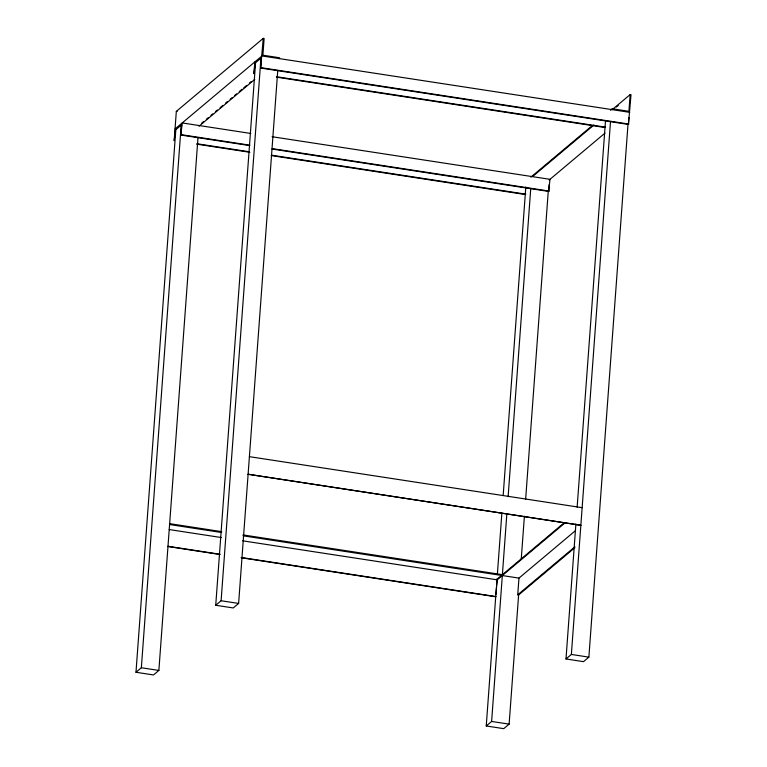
<?xml version="1.0" encoding="UTF-8"?>
<svg xmlns="http://www.w3.org/2000/svg" width="767" height="767" viewBox="0 0 767 767"><rect width="100%" height="100%" fill="white"/><g stroke="black" fill="none" stroke-linecap="round" stroke-linejoin="round"><path stroke-width="1.15" d="M279.466 58.637L279.533 57.755L262.899 55.205L264.126 38.484L263.254 38.35L176.333 111.368L174.176 140.697L175.375 130.054L181.654 124.781L180.897 135.05L249.486 145.567M198.011 137.408L158.874 670.435L153.496 674.95L135.98 672.266L175.825 129.681M135.98 672.266L141.358 667.75L181.204 125.165M180.897 135.05L182.21 122.941L250.79 133.458M254.788 61.974L253.925 73.699L255.133 63.057L261.403 57.793L260.646 68.052L628.422 124.446L631.02 94.734L630.148 94.6L612.756 109.202M277.769 70.411L238.623 603.437L233.245 607.953L215.728 605.268L255.574 62.683M215.728 605.268L221.107 600.753L260.953 58.167M260.646 68.052L263.254 38.35M518.693 593.869L509.125 724.134L503.746 728.65L486.24 725.966L495.712 596.889M495.894 594.502L496.422 587.33M496.594 584.943L497.035 578.96M497.38 574.186L501.858 513.228M503.181 495.309L525.817 186.966M241.135 557.753L495.722 596.784L497.217 579.842L564.915 522.979M486.24 725.966L491.618 721.45L506.882 513.497M508.118 496.767L530.754 188.423M574.847 547.715L518.617 594.952L517.735 594.818L518.962 578.107L575.202 530.86M521.234 559.21L524.398 516.181M525.625 499.451L548.271 191.108M271.949 149.009L548.664 191.434L549.172 184.588M548.664 191.434L549.977 179.325L272.084 136.718M628.02 124.11L588.874 657.137L583.505 661.653L565.988 658.968L575.902 523.919M577.139 507.188L605.479 121.167M565.988 658.968L571.367 654.452L610.513 121.426M612.21 109.652L612.277 108.77L628.921 111.32L630.148 94.6M628.422 124.446L628.921 117.6M175.039 128.961L261.959 55.943L629.726 112.337M201.769 123.084L203.591 121.541M206.342 119.24L208.173 117.706M210.915 115.395L212.747 113.861M215.489 111.551L217.32 110.017M220.062 107.706L222.804 105.405M225.556 103.094L227.387 101.56M230.129 99.259L231.96 97.716M234.702 95.415L236.533 93.881M239.275 91.57L242.017 89.269M243.848 87.726L246.6 85.425M249.342 83.114L251.173 81.58M198.95 126.267L254.769 79.385M530.85 177.177L592.153 125.683M610.446 110.304L612.277 108.77M532.614 176.515L593.917 125.021M616.38 107.035L618.212 105.501M549.21 179.967L605.019 133.084M497.016 579.19L500.602 576.18M564.071 522.864L502.395 574.675L243.062 534.915M517.735 594.818L574.876 546.823M261.096 67.678L628.863 124.062M276.839 76.767L605.585 127.169M276.398 77.141L605.144 127.552M176.333 111.368L177.206 111.503M181.348 134.676L249.927 145.193M272.4 148.635L549.114 191.06M197.09 143.765L249.122 151.741M271.595 155.183L525.836 194.166M196.64 144.138L249.86 152.297M271.144 155.557L525.385 194.54M249.4 456.662L582.143 507.677M169.651 523.66L221.749 531.646M169.584 524.532L221.682 532.528M243.005 535.788L518.962 578.107M169.21 529.556L221.318 537.542M242.631 540.812L497.217 579.842M167.983 546.267L220.091 554.263M241.404 557.523L495.99 596.563M167.714 546.497L219.822 554.483M221.107 600.753L238.623 603.437M571.367 654.452L588.874 657.137M141.358 667.75L158.874 670.435M491.618 721.45L509.125 724.134M248.105 474.255L580.849 525.28L248.105 474.255"/></g></svg>
